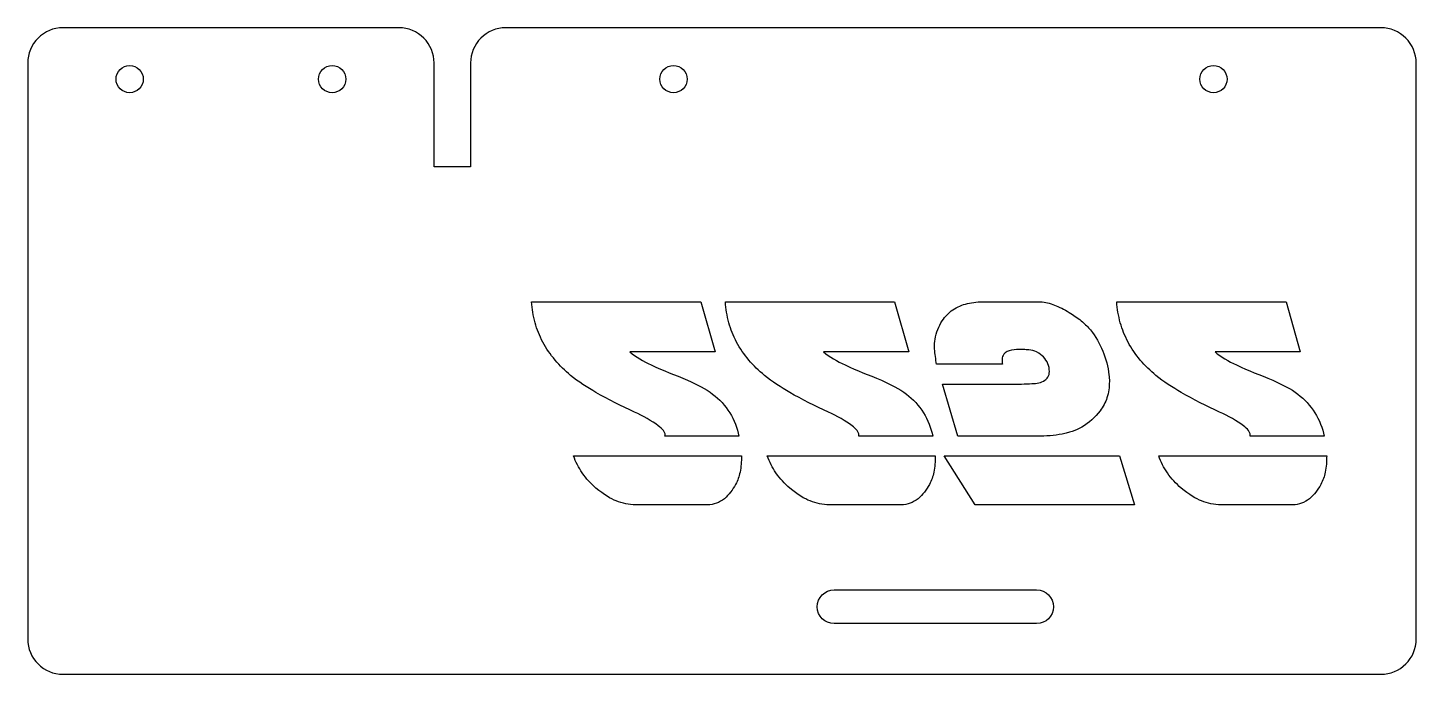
# Model space of a CAD drawing. Header units: inches. Extents: x -0.3 to 10, y 0 to 4.8.
import ezdxf

# ---------------------------------------------------------------- set-up
doc = ezdxf.new("R2010")
doc.units = ezdxf.units.IN
doc.header["$MEASUREMENT"] = 0

msp = doc.modelspace()

# ---------------------------------------------------------------- linework, layer by layer
for p, q in [((6.828, 2.761), (7.256, 2.761)), ((6.961, 2.297), (6.472, 2.297)), ((5.009, 1.764), (4.459, 1.764)), ((6.445, 1.764), (5.895, 1.764)), ((9.345, 1.764), (8.795, 1.764)), ((3.784, 1.618), (5.027, 1.618)), ((5.219, 1.618), (6.463, 1.618)), ((8.119, 1.618), (9.363, 1.618)), ((4.777, 1.256), (4.243, 1.256)), ((6.212, 1.256), (5.679, 1.256)), ((9.112, 1.256), (8.579, 1.256))]:
    msp.add_line(p, q)
for points in [[(10.026, 4.531, 0.414214), (9.766, 4.791), (3.281, 4.791, 0.414214), (3.021, 4.531), (3.021, 3.76), (2.75, 3.76), (2.75, 4.531, 0.414214), (2.49, 4.791), (0, 4.791, 0.414214), (-0.26, 4.531), (-0.26, 0.26, 0.414214), (0, 0), (9.766, 0, 0.414214), (10.026, 0.26)], [(7.214, 0.625, -1), (7.214, 0.375), (5.714, 0.375, -1), (5.714, 0.625)]]:
    msp.add_lwpolyline(points, format="xyb", close=True)
for points in [[(3.472, 2.761), (4.727, 2.759), (4.832, 2.389), (4.2, 2.389)], [(4.908, 2.761), (6.162, 2.759), (6.267, 2.389), (5.636, 2.389)], [(7.808, 2.761), (9.062, 2.759), (9.167, 2.389), (8.536, 2.389)], [(7.222, 1.764), (6.63, 1.764), (6.518, 2.151), (7.103, 2.151)]]:
    msp.add_lwpolyline(points)
msp.add_lwpolyline([(7.938, 1.256), (6.76, 1.256), (6.53, 1.618), (7.829, 1.618)], close=True)
for centre in [(0.495, 4.411), (1.995, 4.411), (4.524, 4.411), (8.524, 4.411)]:
    msp.add_circle(centre, 0.101)
for points, knots in [([(3.762, 2.215), (3.678, 2.284), (3.607, 2.366), (3.531, 2.508), (3.512, 2.556), (3.484, 2.656), (3.476, 2.708), (3.472, 2.761)], [0, 0, 0, 0, 0.831534, 0.831534, 1.224951, 1.224951, 1.62821, 1.62821, 1.62821, 1.62821]), ([(5.198, 2.215), (5.114, 2.284), (5.042, 2.366), (4.967, 2.508), (4.948, 2.556), (4.92, 2.656), (4.911, 2.708), (4.908, 2.761)], [0, 0, 0, 0, 0.831534, 0.831534, 1.224951, 1.224951, 1.62821, 1.62821, 1.62821, 1.62821]), ([(6.462, 2.483), (6.471, 2.532), (6.488, 2.579), (6.536, 2.652), (6.562, 2.679), (6.626, 2.723), (6.663, 2.738), (6.742, 2.757), (6.786, 2.761), (6.828, 2.761)], [0, 0, 0, 0, 0.377011, 0.377011, 0.667562, 0.667562, 0.968298, 0.968298, 1.291495, 1.291495, 1.291495, 1.291495]), ([(7.256, 2.761), (7.291, 2.756), (7.326, 2.745), (7.396, 2.716), (7.433, 2.696), (7.468, 2.674)], [0, 0, 0, 0, 0.2692159, 0.2692159, 0.5821796, 0.5821796, 0.5821796, 0.5821796]), ([(8.098, 2.215), (8.014, 2.284), (7.942, 2.366), (7.867, 2.508), (7.848, 2.556), (7.82, 2.656), (7.811, 2.708), (7.808, 2.761)], [0, 0, 0, 0, 0.831534, 0.831534, 1.224951, 1.224951, 1.62821, 1.62821, 1.62821, 1.62821]), ([(7.468, 2.674), (7.497, 2.655), (7.527, 2.634), (7.575, 2.594), (7.596, 2.574), (7.613, 2.552)], [0, 0, 0, 0, 0.2666824, 0.2666824, 0.4766471, 0.4766471, 0.4766471, 0.4766471]), ([(6.472, 2.297), (6.467, 2.333), (6.461, 2.375), (6.457, 2.44), (6.458, 2.465), (6.462, 2.483)], [0, 0, 0, 0, 0.2793578, 0.2793578, 0.4947345, 0.4947345, 0.4947345, 0.4947345]), ([(7.613, 2.552), (7.651, 2.504), (7.681, 2.452), (7.728, 2.338), (7.743, 2.279), (7.75, 2.218)], [0, 0, 0, 0, 0.4648017, 0.4648017, 0.9337375, 0.9337375, 0.9337375, 0.9337375]), ([(4.2, 2.389), (4.243, 2.353), (4.301, 2.32), (4.453, 2.247), (4.528, 2.223), (4.695, 2.149), (4.765, 2.114), (4.814, 2.077)], [0, 0, 0, 0, 0.424746, 0.424746, 1.11439, 1.11439, 1.56695, 1.56695, 1.56695, 1.56695]), ([(5.636, 2.389), (5.679, 2.353), (5.737, 2.32), (5.889, 2.247), (5.963, 2.223), (6.13, 2.149), (6.201, 2.114), (6.249, 2.077)], [0, 0, 0, 0, 0.424746, 0.424746, 1.11439, 1.11439, 1.56695, 1.56695, 1.56695, 1.56695]), ([(7.085, 2.408), (7.059, 2.408), (7.033, 2.405), (7, 2.394), (6.99, 2.389), (6.975, 2.376), (6.969, 2.37), (6.963, 2.357), (6.961, 2.352), (6.959, 2.34), (6.958, 2.334), (6.958, 2.328)], [0, 0, 0, 0, 0.1963826, 0.1963826, 0.2955134, 0.2955134, 0.3682693, 0.3682693, 0.4169281, 0.4169281, 0.4696606, 0.4696606, 0.4696606, 0.4696606]), ([(7.156, 2.404), (7.143, 2.405), (7.129, 2.406), (7.106, 2.408), (7.095, 2.408), (7.085, 2.408)], [0, 0, 0, 0, 0.1013894, 0.1013894, 0.1776611, 0.1776611, 0.1776611, 0.1776611]), ([(7.309, 2.243), (7.309, 2.263), (7.305, 2.283), (7.29, 2.32), (7.278, 2.337), (7.254, 2.363), (7.237, 2.378), (7.196, 2.398), (7.177, 2.403), (7.156, 2.404)], [0, 0, 0, 0, 0.1537774, 0.1537774, 0.3089361, 0.3089361, 0.4267522, 0.4267522, 0.5228625, 0.5228625, 0.5228625, 0.5228625]), ([(8.536, 2.389), (8.578, 2.353), (8.637, 2.32), (8.789, 2.247), (8.863, 2.223), (9.03, 2.149), (9.1, 2.114), (9.149, 2.077)], [0, 0, 0, 0, 0.424746, 0.424746, 1.11439, 1.11439, 1.56695, 1.56695, 1.56695, 1.56695]), ([(6.958, 2.328), (6.958, 2.323), (6.958, 2.318), (6.959, 2.307), (6.96, 2.302), (6.961, 2.297)], [0, 0, 0, 0, 0.03946144, 0.03946144, 0.07915382, 0.07915382, 0.07915382, 0.07915382]), ([(4.235, 1.943), (4.141, 1.986), (4.039, 2.037), (3.888, 2.124), (3.817, 2.168), (3.762, 2.215)], [0, 0, 0, 0, 0.791265, 0.791265, 1.331028, 1.331028, 1.331028, 1.331028]), ([(5.671, 1.943), (5.576, 1.986), (5.475, 2.037), (5.323, 2.124), (5.253, 2.168), (5.198, 2.215)], [0, 0, 0, 0, 0.791265, 0.791265, 1.331028, 1.331028, 1.331028, 1.331028]), ([(7.23, 2.16), (7.246, 2.164), (7.262, 2.17), (7.284, 2.185), (7.292, 2.192), (7.301, 2.207), (7.304, 2.214), (7.308, 2.228), (7.309, 2.236), (7.309, 2.243)], [0, 0, 0, 0, 0.1251803, 0.1251803, 0.2040399, 0.2040399, 0.2587696, 0.2587696, 0.316995, 0.316995, 0.316995, 0.316995]), ([(7.753, 2.169), (7.753, 2.129), (7.748, 2.088), (7.724, 2.014), (7.707, 1.982), (7.684, 1.953)], [0, 0, 0, 0, 0.3086002, 0.3086002, 0.5913705, 0.5913705, 0.5913705, 0.5913705]), ([(7.75, 2.218), (7.751, 2.21), (7.752, 2.202), (7.753, 2.185), (7.753, 2.177), (7.753, 2.169)], [0, 0, 0, 0, 0.0630598, 0.0630598, 0.124462, 0.124462, 0.124462, 0.124462]), ([(8.57, 1.943), (8.476, 1.986), (8.375, 2.037), (8.223, 2.124), (8.152, 2.168), (8.098, 2.215)], [0, 0, 0, 0, 0.791265, 0.791265, 1.331028, 1.331028, 1.331028, 1.331028]), ([(4.814, 2.077), (4.864, 2.038), (4.907, 1.992), (4.974, 1.884), (4.996, 1.826), (5.009, 1.764)], [0, 0, 0, 0, 0.4846523, 0.4846523, 0.9683405, 0.9683405, 0.9683405, 0.9683405]), ([(6.249, 2.077), (6.299, 2.038), (6.342, 1.992), (6.409, 1.884), (6.432, 1.826), (6.445, 1.764)], [0, 0, 0, 0, 0.4846523, 0.4846523, 0.9683405, 0.9683405, 0.9683405, 0.9683405]), ([(7.103, 2.151), (7.127, 2.151), (7.155, 2.152), (7.197, 2.155), (7.216, 2.156), (7.23, 2.16)], [0, 0, 0, 0, 0.1885825, 0.1885825, 0.3210286, 0.3210286, 0.3210286, 0.3210286]), ([(9.149, 2.077), (9.199, 2.038), (9.242, 1.992), (9.309, 1.884), (9.332, 1.826), (9.345, 1.764)], [0, 0, 0, 0, 0.4846523, 0.4846523, 0.9683405, 0.9683405, 0.9683405, 0.9683405]), ([(4.462, 1.774), (4.462, 1.779), (4.461, 1.783), (4.457, 1.794), (4.453, 1.801), (4.439, 1.819), (4.425, 1.831), (4.366, 1.877), (4.297, 1.913), (4.235, 1.943)], [0, 0, 0, 0, 0.0345043, 0.0345043, 0.0895349, 0.0895349, 0.2107519, 0.2107519, 0.5930671, 0.5930671, 0.5930671, 0.5930671]), ([(5.897, 1.774), (5.897, 1.779), (5.896, 1.783), (5.892, 1.794), (5.888, 1.801), (5.874, 1.819), (5.861, 1.831), (5.801, 1.877), (5.733, 1.913), (5.671, 1.943)], [0, 0, 0, 0, 0.0345043, 0.0345043, 0.0895349, 0.0895349, 0.2107519, 0.2107519, 0.5930671, 0.5930671, 0.5930671, 0.5930671]), ([(7.684, 1.953), (7.647, 1.905), (7.603, 1.863), (7.527, 1.819), (7.482, 1.796), (7.345, 1.768), (7.283, 1.764), (7.222, 1.764)], [0, 0, 0, 0, 0.4634218, 0.4634218, 0.6623899, 0.6623899, 0.8154193, 0.8154193, 0.8154193, 0.8154193]), ([(8.797, 1.774), (8.797, 1.779), (8.796, 1.783), (8.792, 1.794), (8.788, 1.801), (8.774, 1.819), (8.76, 1.831), (8.701, 1.877), (8.633, 1.913), (8.57, 1.943)], [0, 0, 0, 0, 0.0345043, 0.0345043, 0.0895349, 0.0895349, 0.2107519, 0.2107519, 0.5930671, 0.5930671, 0.5930671, 0.5930671]), ([(4.459, 1.764), (4.46, 1.765), (4.461, 1.767), (4.462, 1.77), (4.462, 1.772), (4.462, 1.774)], [0, 0, 0, 0, 0.01375981, 0.01375981, 0.02829379, 0.02829379, 0.02829379, 0.02829379]), ([(5.895, 1.764), (5.896, 1.765), (5.896, 1.767), (5.897, 1.77), (5.897, 1.772), (5.897, 1.774)], [0, 0, 0, 0, 0.01375981, 0.01375981, 0.02829379, 0.02829379, 0.02829379, 0.02829379]), ([(8.795, 1.764), (8.795, 1.765), (8.796, 1.767), (8.797, 1.77), (8.797, 1.772), (8.797, 1.774)], [0, 0, 0, 0, 0.01375981, 0.01375981, 0.02829379, 0.02829379, 0.02829379, 0.02829379]), ([(4.243, 1.256), (4.194, 1.256), (4.146, 1.266), (4.059, 1.301), (4.009, 1.329), (3.911, 1.413), (3.877, 1.45), (3.821, 1.531), (3.799, 1.573), (3.784, 1.618)], [0, 0, 0, 0, 0.377343, 0.377343, 0.713586, 0.713586, 0.932553, 0.932553, 1.13805, 1.13805, 1.13805, 1.13805]), ([(5.027, 1.618), (5.027, 1.578), (5.025, 1.537), (5.01, 1.466), (5, 1.435), (4.984, 1.407)], [0, 0, 0, 0, 0.3031111, 0.3031111, 0.5475885, 0.5475885, 0.5475885, 0.5475885]), ([(5.679, 1.256), (5.629, 1.256), (5.582, 1.266), (5.495, 1.301), (5.444, 1.329), (5.347, 1.413), (5.312, 1.45), (5.256, 1.531), (5.235, 1.573), (5.219, 1.618)], [0, 0, 0, 0, 0.377343, 0.377343, 0.713586, 0.713586, 0.932553, 0.932553, 1.13805, 1.13805, 1.13805, 1.13805]), ([(6.463, 1.618), (6.463, 1.578), (6.46, 1.537), (6.446, 1.466), (6.436, 1.435), (6.42, 1.407)], [0, 0, 0, 0, 0.3031111, 0.3031111, 0.5475885, 0.5475885, 0.5475885, 0.5475885]), ([(8.579, 1.256), (8.529, 1.256), (8.481, 1.266), (8.395, 1.301), (8.344, 1.329), (8.247, 1.413), (8.212, 1.45), (8.156, 1.531), (8.134, 1.573), (8.119, 1.618)], [0, 0, 0, 0, 0.377343, 0.377343, 0.713586, 0.713586, 0.932553, 0.932553, 1.13805, 1.13805, 1.13805, 1.13805]), ([(9.363, 1.618), (9.363, 1.578), (9.36, 1.537), (9.346, 1.466), (9.335, 1.435), (9.32, 1.407)], [0, 0, 0, 0, 0.3031111, 0.3031111, 0.5475885, 0.5475885, 0.5475885, 0.5475885]), ([(4.984, 1.407), (4.963, 1.368), (4.935, 1.329), (4.883, 1.287), (4.863, 1.275), (4.821, 1.26), (4.799, 1.256), (4.777, 1.256)], [0, 0, 0, 0, 0.340247, 0.340247, 0.5140012, 0.5140012, 0.6833487, 0.6833487, 0.6833487, 0.6833487]), ([(6.42, 1.407), (6.398, 1.368), (6.371, 1.329), (6.318, 1.287), (6.299, 1.275), (6.256, 1.26), (6.235, 1.256), (6.212, 1.256)], [0, 0, 0, 0, 0.340247, 0.340247, 0.5140012, 0.5140012, 0.6833487, 0.6833487, 0.6833487, 0.6833487]), ([(9.32, 1.407), (9.298, 1.368), (9.27, 1.329), (9.218, 1.287), (9.198, 1.275), (9.156, 1.26), (9.134, 1.256), (9.112, 1.256)], [0, 0, 0, 0, 0.340247, 0.340247, 0.5140012, 0.5140012, 0.6833487, 0.6833487, 0.6833487, 0.6833487])]:
    msp.add_open_spline(points, degree=3, knots=knots)

doc.saveas('drawing.dxf')
